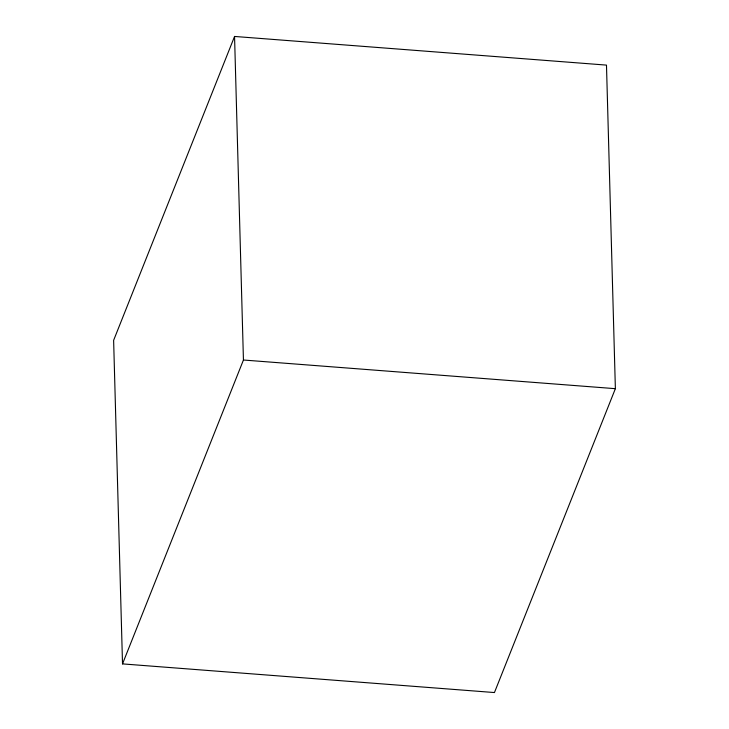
<?xml version="1.0" encoding="UTF-8"?>
<svg xmlns="http://www.w3.org/2000/svg" width="729" height="729" viewBox="0 0 729 729"><rect width="100%" height="100%" fill="white"/><g stroke="black" fill="none" stroke-linecap="round" stroke-linejoin="round"><path stroke-width="1.09" d="M234.556 36.45L113.624 340.325L122.518 663.891L494.444 692.55L615.376 388.675L606.482 65.109L234.556 36.45L243.44 360.017L122.518 663.891M243.44 360.017L615.376 388.675"/></g></svg>
